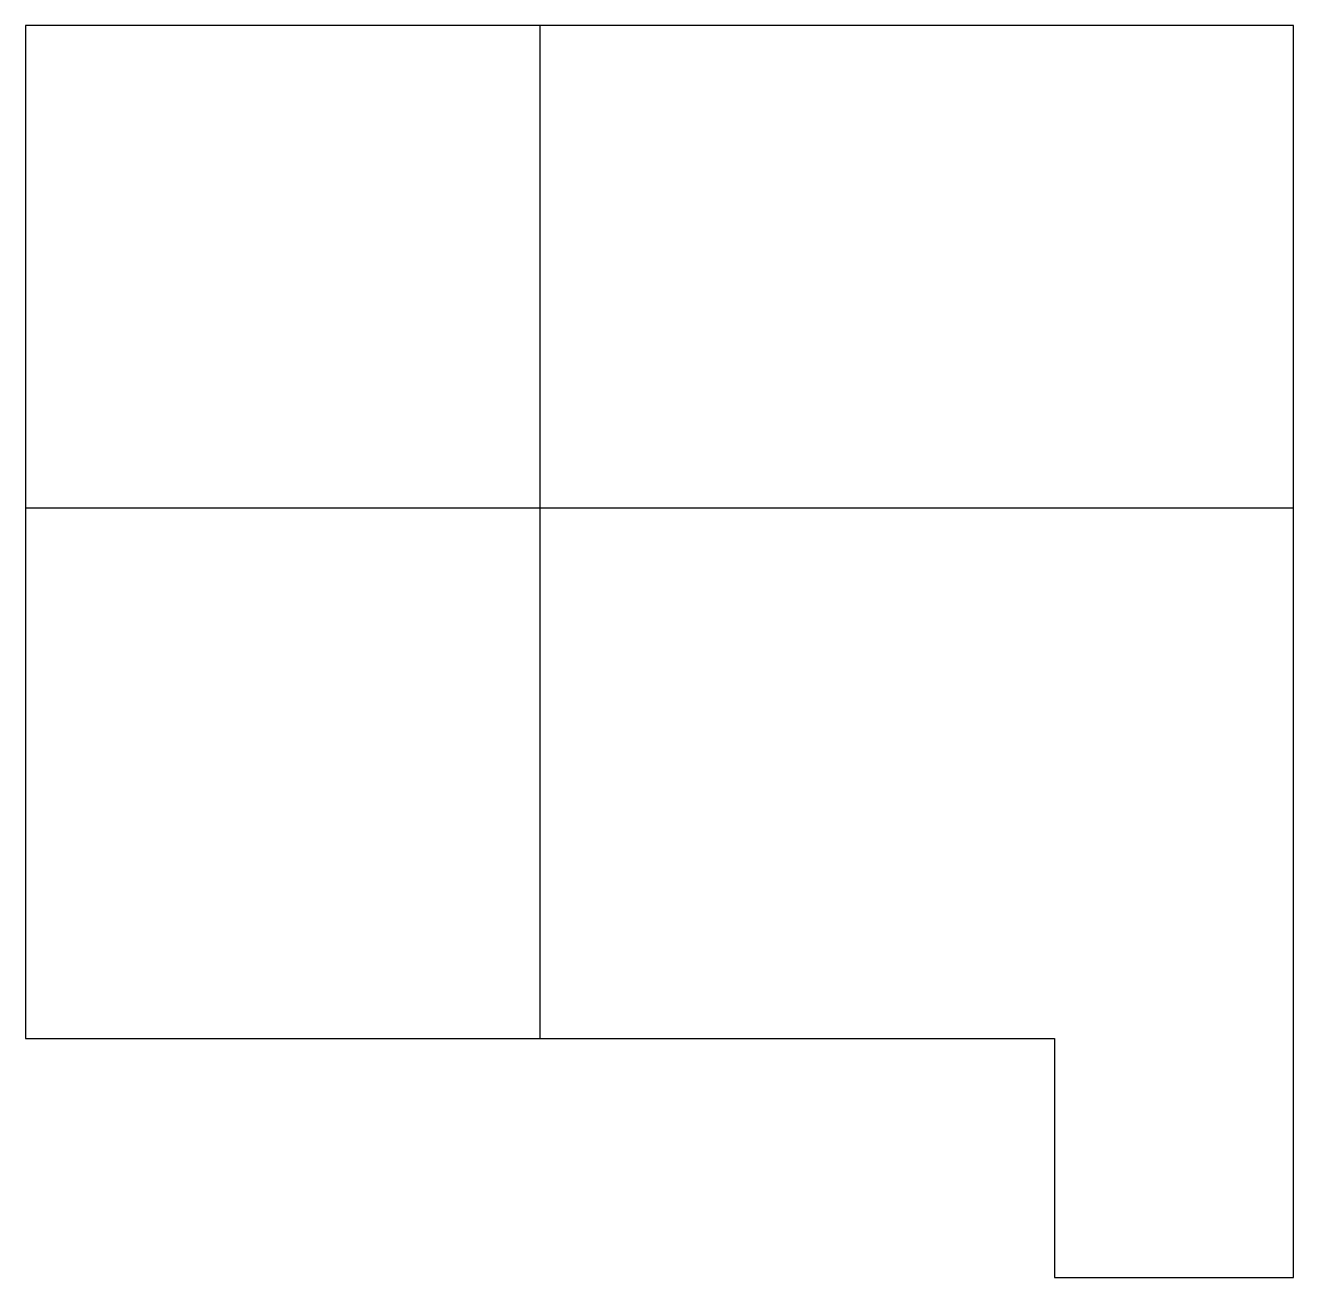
# Model space of a CAD drawing. Extents: x -16.1 to 23.6, y -24.1 to 15.1.
import ezdxf

# ---------------------------------------------------------------- set-up
doc = ezdxf.new("R2010")
doc.units = 0
doc.header["$MEASUREMENT"] = 0
doc.layers.add('MODELSKETCH_VISIBLE', color=7, linetype='CONTINUOUS')

msp = doc.modelspace()

# ---------------------------------------------------------------- linework, layer by layer
at = {"layer": 'MODELSKETCH_VISIBLE'}
for p, q in [((-16.125, 15.125), (-16.125, -16.625)), ((23.625, 15.125), (-16.125, 15.125)), ((0, 15.125), (0, -16.625)), ((23.625, -24.125), (23.625, 15.125)), ((-16.125, 0), (23.625, 0)), ((-16.125, -16.625), (16.125, -16.625)), ((16.125, -16.625), (16.125, -24.125)), ((16.125, -24.125), (23.625, -24.125))]:
    msp.add_line(p, q, dxfattribs=at)

doc.saveas('drawing.dxf')
